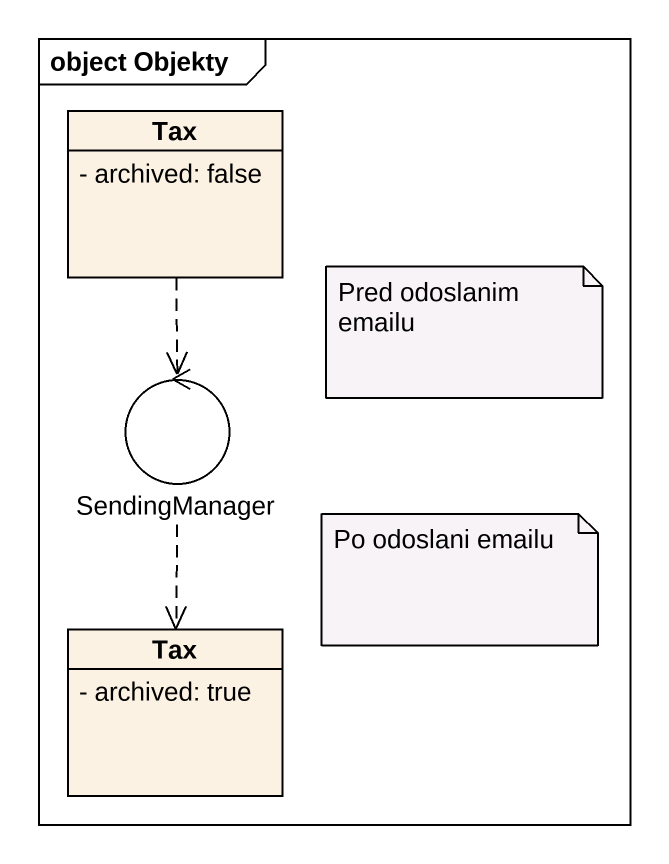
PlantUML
@startuml
mainframe object Objekty
allowmixing
hide circle
hide empty members
skinparam classAttributeIconSize 0
class Tax {
  - archived: false
}
control SendingManager
class "Tax" as Tax_2 {
  - archived: true
}
Tax ..> SendingManager
SendingManager ..> Tax_2
note as N1
  Pred odoslanim emailu
end note
note as N2
  Po odoslani emailu
end note
@enduml
